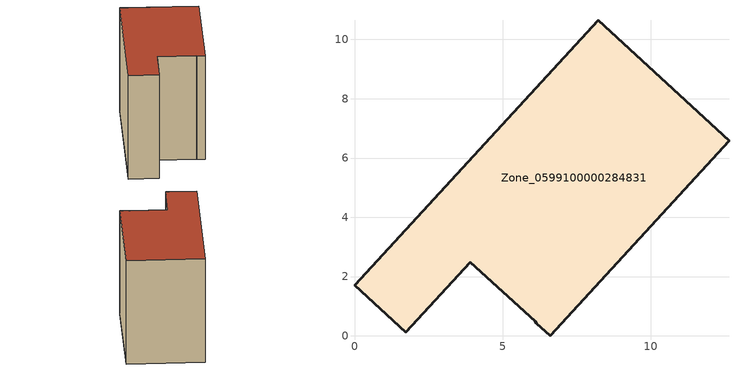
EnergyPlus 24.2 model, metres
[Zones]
Zone_0599100000284831
 floor ground (C_G): 6.14,0.42 6.11,0.5 3.9,2.48 1.73,0.12 0,1.71 8.22,10.65 12.64,6.59 6.6,0 z0
 wall outside (C_F): 8.22,10.65 0,1.71 1.73,0.12 3.9,2.48 6.11,0.5 6.14,0.42 6.6,0 12.64,6.59 8.22,10.65 z0:8.63
 roof outside (C_R): 6.11,0.5 6.14,0.42 6.6,0 12.64,6.59 8.22,10.65 0,1.71 1.73,0.12 3.9,2.48 z8.63
[BUILDING]
Pand.0599100000284831: North Axis=0; Terrain=City; Loads Convergence Tolerance Value=0.04; Temperature Convergence Tolerance Value=0.4; Solar Distribution=FullExterior; Maximum Number of Warmup Days=25; Minimum Number of Warmup Days=1
[Site:Location]
Rotterdam.The.Hague.AP_ZH_NLD Design_Conditions: Latitude=51.96; Longitude=4.45; Time Zone=1; Elevation=-4.5
[SITE:GROUNDTEMPERATURE:BUILDINGSURFACE]
18, 18, 18, 18, 18, 18, 18, 18, 18, 18, 18, 18
[MATERIAL] Thermal Absorptance=0.9; Solar Absorptance=0.7; Visible Absorptance=0.7
Name | Roughness | Thickness | Conductivity | Density | Specific Heat
G.TI.1975-1991 | MediumSmooth | 0.15 | 0.288461 | 540 | 1210
F.TI.1975-1991 | Rough | 0.3 | 0.230769 | 1920 | 840
R.TI.1975-1991 | MediumRough | 0.2 | 0.153846 | 1500 | 1000
[CONSTRUCTION]
C_G: G.TI.1975-1991
C_F: F.TI.1975-1991
C_R: R.TI.1975-1991
[ZONE]
Zone_0599100000284831: Type=1; Multiplier=1; Ceiling Height=Autocalculate; Volume=Autocalculate; Floor Area=autocalculate; Part of Total Floor Area=Yes
[ZONEINFILTRATION:DESIGNFLOWRATE]
Infil_Zone_0599100000284831: Zone or ZoneList or Space or SpaceList=Zone_0599100000284831; Schedule=AlwaysOn; Design Flow Rate Calculation Method=Flow/Area; Flow Rate per Floor Area=0.003; Constant Term Coefficient=1; Temperature Term Coefficient=0; Velocity Term Coefficient=0; Velocity Squared Term Coefficient=0
[HVACTEMPLATE:ZONE:IDEALLOADSAIRSYSTEM]
Zone_0599100000284831: Maximum Heating Supply Air Temperature=50; Minimum Cooling Supply Air Temperature=13; Maximum Heating Supply Air Humidity Ratio=0.0156; Minimum Cooling Supply Air Humidity Ratio=0.0077; Heating Limit=NoLimit; Cooling Limit=NoLimit; Dehumidification Control Type=ConstantSensibleHeatRatio; Cooling Sensible Heat Ratio=0.7; Dehumidification Setpoint=60; Humidification Control Type=None; Humidification Setpoint=30; Outdoor Air Method=None; Outdoor Air Flow Rate per Person=0.00944; Outdoor Air Flow Rate per Zone Floor Area=0; Outdoor Air Flow Rate per Zone=0; Demand Controlled Ventilation Type=None; Outdoor Air Economizer Type=NoEconomizer; Heat Recovery Type=None; Sensible Heat Recovery Effectiveness=0.7; Latent Heat Recovery Effectiveness=0.65
[ZONECONTROL:THERMOSTAT]
ThermostatControl_Zone_0599100000284831: Zone or ZoneList=Zone_0599100000284831; Control Type Schedule=DualSetpointControlType; Control 1=Thermostat_Zone_0599100000284831; Temperature Difference Between Cutout And Setpoint=0
[THERMOSTATSETPOINT:DUALSETPOINT]
Thermostat_Zone_0599100000284831: Heating Setpoint Temperature Schedule=HeatingSetpoint_Zone_0599100000284831; Cooling Setpoint Temperature Schedule=CoolingSetpoint_Zone_0599100000284831
[SCHEDULE:COMPACT]
HeatingSetpoint_Zone_0599100000284831: Through: 12/31, For: AllDays, Until: 24:00, 21
CoolingSetpoint_Zone_0599100000284831: Through: 12/31, For: AllDays, Until: 24:00, 24
DualSetpointControlType: Through: 12/31, For: AllDays, Until: 24:00, 4
AlwaysOn: Through: 12/31, For: AllDays, Until: 24:00, 1
